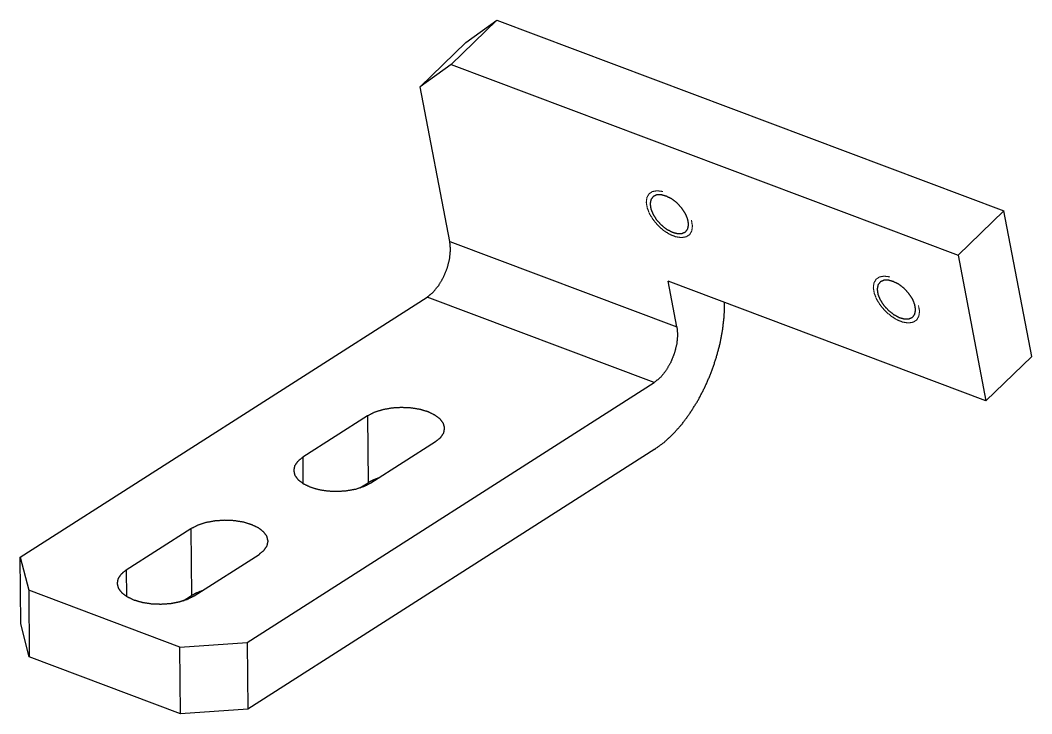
# Model space of a CAD drawing. Header units: millimetres. Extents: x 0 to 420, y 0 to 297.
# Drawn here: x 241.4 to 346.9, y 95.5 to 167.9 of the extents above; entities that cross this region are included whole.
import ezdxf

# ---------------------------------------------------------------- set-up
doc = ezdxf.new("R2010")
doc.units = ezdxf.units.MM
doc.layers.add('1', color=7, linetype='Continuous', true_color=0xffffff)

msp = doc.modelspace()

# ---------------------------------------------------------------- linework, layer by layer
at = {"layer": '1', "color": 30, "linetype": 'Continuous', "lineweight": 25}
for p, q in [((291.08, 167.91), (286.31, 163.28)), ((287.86, 165.59), (291.08, 167.91)), ((291.08, 167.91), (343.97, 148.01)), ((283.09, 160.97), (287.86, 165.59)), ((286.31, 163.28), (283.09, 160.97)), ((286.31, 163.28), (339.2, 143.38)), ((286.18, 144.81), (283.09, 160.97)), ((343.97, 148.01), (339.2, 143.38)), ((346.88, 132.81), (343.97, 148.01)), ((286.18, 144.81), (309.86, 135.89)), ((339.2, 143.38), (342.1, 128.18)), ((342.1, 128.18), (308.95, 140.66)), ((309.86, 135.89), (308.95, 140.66)), ((241.37, 111.87), (283.82, 139.01)), ((307.5, 130.1), (283.82, 139.01)), ((342.1, 128.18), (346.88, 132.81)), ((265.05, 102.96), (307.5, 130.1)), ((277.59, 126.61), (270.83, 122.29)), ((277.59, 126.61), (277.65, 119.64)), ((277.94, 119.62), (284.69, 123.93)), ((307.56, 123.14), (265.11, 96)), ((270.83, 122.29), (270.86, 119.56)), ((276.79, 119.1), (277.65, 119.64)), ((259.17, 114.83), (252.42, 110.52)), ((259.17, 114.83), (259.23, 107.87)), ((241.43, 104.91), (241.37, 111.87)), ((241.37, 111.87), (242.25, 108.42)), ((259.52, 107.84), (266.28, 112.16)), ((252.42, 110.52), (252.44, 107.78)), ((242.25, 108.42), (242.31, 101.46)), ((258.03, 102.48), (242.25, 108.42)), ((258.38, 107.32), (259.23, 107.87)), ((242.31, 101.46), (241.43, 104.91)), ((258.03, 102.48), (265.05, 102.96)), ((258.09, 95.52), (258.03, 102.48)), ((265.05, 102.96), (265.11, 96)), ((258.09, 95.52), (242.31, 101.46)), ((265.11, 96), (258.09, 95.52))]:
    msp.add_line(p, q, dxfattribs=at)
at = {"layer": '1', "color": 30, "linetype": 'Continuous', "lineweight": 13}
for points, knots in [([(308.38, 150.03), (307.81, 150.11), (307.32, 150.03), (306.95, 149.78), (306.73, 149.39), (306.67, 148.89), (306.77, 148.3), (307.03, 147.66), (307.43, 147.03), (307.94, 146.44), (308.52, 145.93), (309.15, 145.54), (309.77, 145.3), (310.34, 145.22), (310.83, 145.3), (311.2, 145.54), (311.42, 145.93), (311.48, 146.44), (311.38, 147.03)], [0, 0, 0.054963, 0.101825, 0.143686, 0.186218, 0.2347, 0.291551, 0.35649, 0.427498, 0.501562, 0.575245, 0.645157, 0.708449, 0.76341, 0.810273, 0.852134, 0.894666, 0.943149, 1, 1]), ([(332.06, 141.12), (331.49, 141.2), (331, 141.12), (330.64, 140.87), (330.41, 140.48), (330.35, 139.98), (330.45, 139.39), (330.71, 138.75), (331.11, 138.12), (331.62, 137.53), (332.21, 137.02), (332.83, 136.63), (333.45, 136.39), (334.03, 136.31), (334.51, 136.39), (334.88, 136.63), (335.1, 137.02), (335.17, 137.53), (335.06, 138.12)], [0, 0, 0.054964, 0.101825, 0.143685, 0.186218, 0.2347, 0.291551, 0.35649, 0.427497, 0.501563, 0.575245, 0.645157, 0.708449, 0.76341, 0.810273, 0.852134, 0.894666, 0.943148, 1, 1])]:
    msp.add_open_spline(points, degree=1, knots=knots, dxfattribs=at)
at = {"layer": '1', "color": 30, "linetype": 'Continuous', "lineweight": 25}
for points, knots in [([(311, 147.12), (311.08, 146.59), (311, 146.15), (310.77, 145.82), (310.39, 145.65), (309.91, 145.64), (309.36, 145.79), (308.79, 146.1), (308.24, 146.53), (307.76, 147.05), (307.39, 147.63), (307.15, 148.2), (307.07, 148.74), (307.15, 149.18), (307.39, 149.5), (307.76, 149.68), (308.24, 149.69), (308.79, 149.53), (309.36, 149.23), (309.91, 148.8), (310.39, 148.27), (310.76, 147.7), (311, 147.12)], [0, 0, 0.043316, 0.079725, 0.111899, 0.145024, 0.183649, 0.229413, 0.281496, 0.33763, 0.394813, 0.449876, 0.499999, 0.543315, 0.579725, 0.611899, 0.645023, 0.68365, 0.729414, 0.781496, 0.837629, 0.894813, 0.949876, 1, 1]), ([(283.82, 139.01), (284.44, 139.52), (285.02, 140.23), (285.52, 141.09), (285.91, 142.04), (286.16, 143.01), (286.25, 143.96), (286.18, 144.81)], [0, 0, 0.123276, 0.263081, 0.414494, 0.570905, 0.725062, 0.869995, 1, 1]), ([(334.68, 138.21), (334.76, 137.68), (334.68, 137.24), (334.45, 136.91), (334.07, 136.74), (333.59, 136.73), (333.05, 136.88), (332.47, 137.19), (331.93, 137.62), (331.45, 138.14), (331.07, 138.72), (330.83, 139.29), (330.75, 139.83), (330.83, 140.27), (331.07, 140.59), (331.44, 140.77), (331.92, 140.78), (332.47, 140.62), (333.04, 140.32), (333.59, 139.89), (334.07, 139.36), (334.45, 138.79), (334.68, 138.21)], [0, 0, 0.043316, 0.079725, 0.111899, 0.145024, 0.183649, 0.229413, 0.281496, 0.337629, 0.394813, 0.449876, 0.499999, 0.543316, 0.579724, 0.611899, 0.645023, 0.68365, 0.729414, 0.781497, 0.837629, 0.894814, 0.949877, 1, 1]), ([(307.56, 123.14), (308.53, 123.85), (309.48, 124.73), (310.4, 125.76), (311.26, 126.94), (312.06, 128.22), (312.78, 129.6), (313.41, 131.05), (313.93, 132.55), (314.34, 134.06), (314.63, 135.56), (314.8, 137.03), (314.84, 138.44)], [0, 0, 0.068479, 0.142309, 0.221034, 0.303971, 0.39026, 0.478919, 0.568881, 0.659039, 0.748276, 0.835508, 0.919718, 1, 1]), ([(309.86, 135.89), (309.93, 135.05), (309.84, 134.1), (309.59, 133.12), (309.21, 132.18), (308.71, 131.32), (308.13, 130.61), (307.5, 130.1)], [0, 0, 0.130005, 0.27494, 0.429095, 0.585506, 0.736919, 0.876725, 1, 1]), ([(284.69, 123.93), (285.22, 124.36), (285.54, 124.83), (285.64, 125.33), (285.51, 125.82), (285.17, 126.28), (284.62, 126.69), (283.9, 127.04), (283.04, 127.29), (282.09, 127.44), (281.08, 127.48), (280.08, 127.42), (279.14, 127.24), (278.29, 126.97), (277.59, 126.61)], [0, 0, 0.062485, 0.115194, 0.161739, 0.208538, 0.261872, 0.32512, 0.398796, 0.481534, 0.570818, 0.663465, 0.755984, 0.844896, 0.927051, 1, 1]), ([(270.83, 122.29), (270.31, 121.86), (269.99, 121.39), (269.89, 120.9), (270.01, 120.41), (270.36, 119.94), (270.9, 119.53), (271.62, 119.19), (272.48, 118.93), (273.44, 118.78), (274.44, 118.74), (275.44, 118.81), (276.39, 118.98), (277.24, 119.26), (277.94, 119.62)], [0, 0, 0.062483, 0.115192, 0.161738, 0.208537, 0.261872, 0.325121, 0.398797, 0.481535, 0.570819, 0.663466, 0.755985, 0.844895, 0.92705, 1, 1]), ([(277.65, 119.64), (278.17, 119.93), (278.79, 120.16)], [0, 0, 0.475405, 1, 1]), ([(266.28, 112.16), (266.8, 112.59), (267.12, 113.06), (267.22, 113.55), (267.1, 114.04), (266.75, 114.51), (266.21, 114.92), (265.49, 115.26), (264.63, 115.52), (263.67, 115.67), (262.67, 115.71), (261.67, 115.64), (260.72, 115.47), (259.88, 115.19), (259.17, 114.83)], [0, 0, 0.062485, 0.115193, 0.161738, 0.208537, 0.261873, 0.325119, 0.398797, 0.481533, 0.570818, 0.663464, 0.755983, 0.844896, 0.92705, 1, 1]), ([(252.42, 110.52), (251.89, 110.09), (251.57, 109.62), (251.47, 109.12), (251.6, 108.63), (251.94, 108.17), (252.49, 107.76), (253.21, 107.41), (254.07, 107.16), (255.02, 107.01), (256.03, 106.97), (257.03, 107.03), (257.97, 107.21), (258.82, 107.48), (259.52, 107.84)], [0, 0, 0.062483, 0.115192, 0.161738, 0.208537, 0.261872, 0.325121, 0.398797, 0.481535, 0.570818, 0.663466, 0.755985, 0.844896, 0.927051, 1, 1]), ([(259.23, 107.87), (259.76, 108.15), (260.38, 108.39)], [0, 0, 0.47539, 1, 1])]:
    msp.add_open_spline(points, degree=1, knots=knots, dxfattribs=at)

doc.saveas('drawing.dxf')
